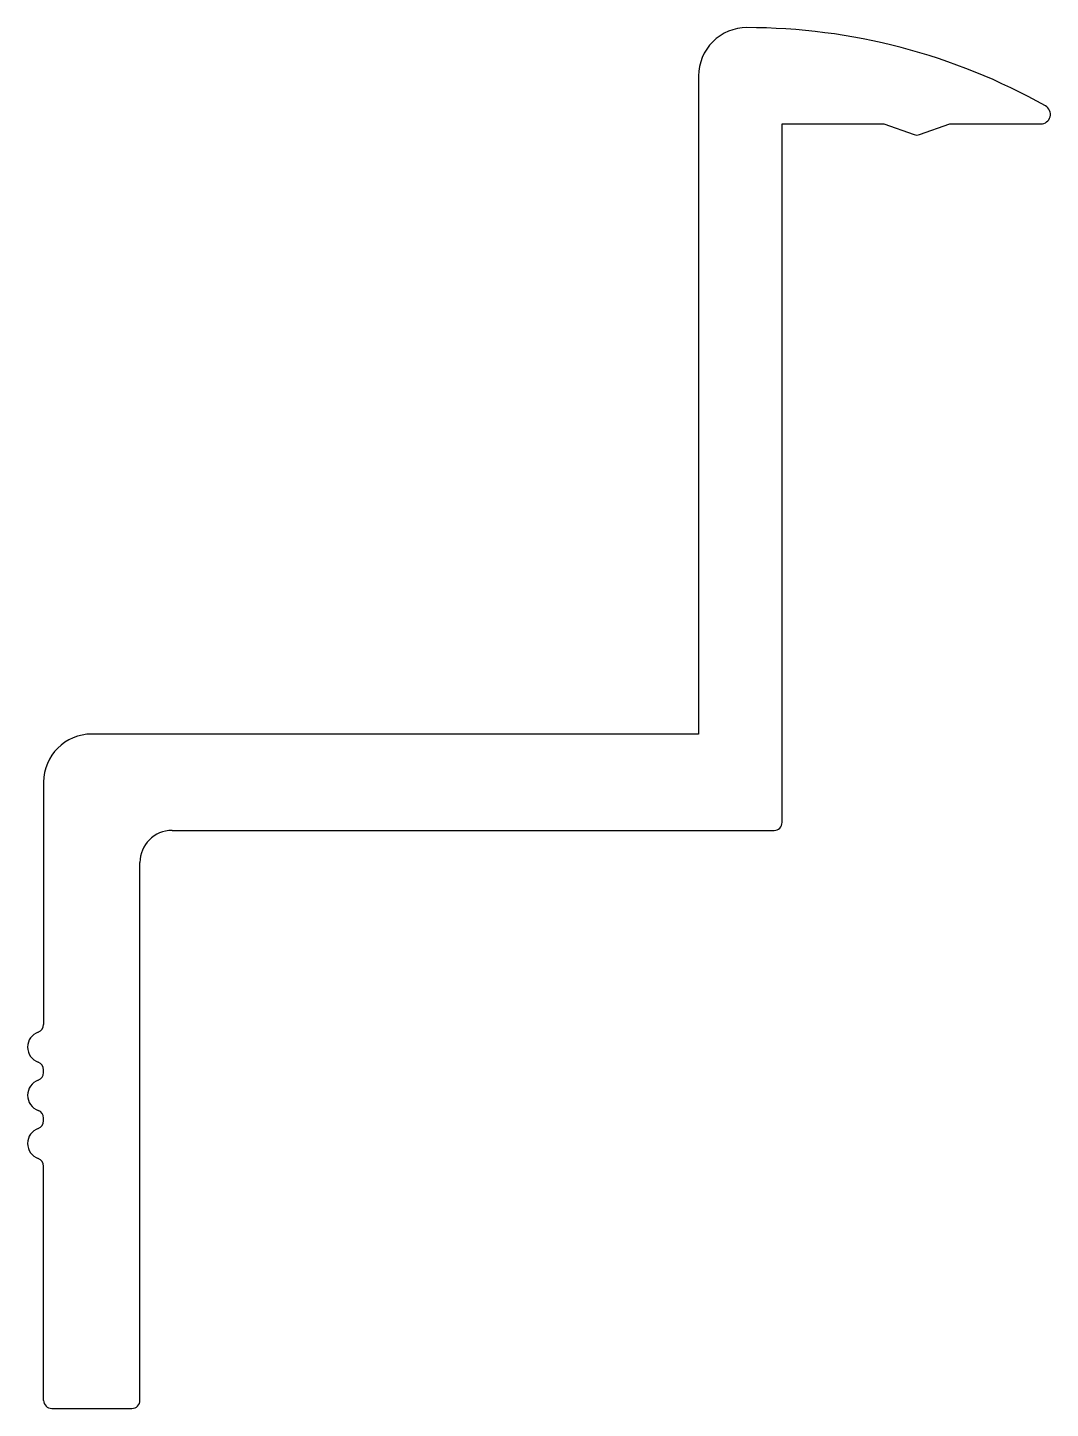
# Model space of a CAD drawing. Extents: x 3329.2 to 3361, y 1145.4 to 1188.4.
import ezdxf

# ---------------------------------------------------------------- set-up
doc = ezdxf.new("R2010")
doc.units = 0
doc.layers.get('0').update_dxf_attribs({"linetype": 'CONTINUOUS'})

msp = doc.modelspace()

# ---------------------------------------------------------------- linework, layer by layer
for p, q in [((3350.054, 1186.87), (3350.054, 1166.37)), ((3352.654, 1163.62), (3352.654, 1185.37)), ((3352.654, 1185.37), (3355.826, 1185.37)), ((3355.826, 1185.37), (3356.772, 1185.039)), ((3356.937, 1185.039), (3357.883, 1185.37)), ((3357.883, 1185.37), (3360.711, 1185.37)), ((3350.054, 1166.37), (3331.154, 1166.37)), ((3329.654, 1164.87), (3329.654, 1157.327)), ((3333.654, 1163.37), (3352.404, 1163.37)), ((3332.654, 1145.62), (3332.654, 1162.37)), ((3329.654, 1155.827), (3329.654, 1155.913)), ((3329.654, 1154.327), (3329.654, 1154.413)), ((3329.654, 1145.62), (3329.654, 1152.913)), ((3329.904, 1145.37), (3332.404, 1145.37))]:
    msp.add_line(p, q)
for centre, radius, start, end in [((3351.554, 1186.87), 1.5, 89.9719, 180), ((3351.546, 1169.37), 19, 60.6517, 89.9719), ((3360.711, 1185.67), 0.3, 270, 60.6517), ((3356.854, 1185.275), 0.25, 250.7087, 289.2913), ((3331.154, 1164.87), 1.5, 90, 180), ((3352.404, 1163.62), 0.25, 270, 0), ((3333.654, 1162.37), 1, 90, 180), ((3329.404, 1157.327), 0.25, 289.4713, 360), ((3329.654, 1156.62), 0.5, 109.4713, 250.5287), ((3329.404, 1155.913), 0.25, 0, 70.5287), ((3329.654, 1155.12), 0.5, 109.4713, 250.5287), ((3329.404, 1155.827), 0.25, 289.4713, 0), ((3329.404, 1154.413), 0.25, 0, 70.5287), ((3329.404, 1154.327), 0.25, 289.4713, 360), ((3329.654, 1153.62), 0.5, 109.4713, 250.5287), ((3329.404, 1152.913), 0.25, 0, 70.5287), ((3329.904, 1145.62), 0.25, 180, 270), ((3332.404, 1145.62), 0.25, 270, 0)]:
    msp.add_arc(centre, radius, start, end)

doc.saveas('drawing.dxf')
